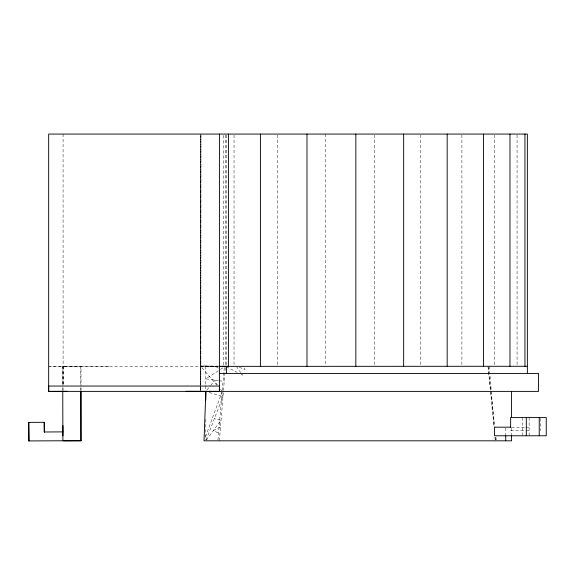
<?xml version="1.0" encoding="UTF-8"?>
<svg xmlns="http://www.w3.org/2000/svg" width="575" height="575" viewBox="0 0 575 575"><rect width="100%" height="100%" fill="white"/><g stroke="black" fill="none" stroke-linecap="round" stroke-linejoin="round"><path stroke-width="0.43" stroke-dasharray="2.88 2.16" d="M200.783 391.388L200.783 387.802M200.783 386.903L200.862 134.967M200.891 134.068L200.891 365.959L200.768 385.113L200.869 134.068L200.445 385.063M223.287 365.06L223.287 134.967M200.438 390.411L200.445 387.737M219.413 440.817L225.364 367.173M217.961 439.94L222.13 392.272M222.288 390.518L224.408 366.282M205.562 436.633L221.9 392.222M206.13 440.004L222.92 396.649L221.037 392.725M206.317 440.134L220.965 420.239L214.367 418.737M206.892 390.066L210.134 386.098M210.673 385.437L215 380.147L217.264 384.862M218.327 370.832L205.814 378.832L218.335 380.628M220.534 369.416L222.985 367.849L221.555 367.224M220.405 427.024L213.39 430.531L219.909 433.924M218.536 366.124L200.891 365.959L218.543 366.368M62.919 385.106L62.912 366.297L219.413 366.282M62.912 366.297L64.299 366.289L49.515 366.282M48.667 366.368L80.996 366.325L81.003 386.026M511.491 427.189L525.112 427.189M525.909 427.189L529.129 427.189M510.629 430.618L525.112 430.618M525.909 430.618L529.129 430.618M216.998 385.279L200.797 366.282L215.359 366.282L218.313 368.079M108.862 366.289L62.754 366.297L62.754 385.969M204.513 366.117L218.536 366.275M200.459 366.282L200.776 366.282M219.168 380.751L224.178 381.469M209.235 392.438L222.92 396.649M239.229 367.339L245.115 369.459L242.643 366.282M226.219 366.685L237.166 372.377M241.076 374.404L242.643 375.216L241.177 373.153M220.469 389.354L222.209 391.388M236.282 366.282L240.688 372.471M488.024 366.282L494.737 426.621M495.923 437.273L496.218 439.933M488.11 367.166L493.939 426.621M494.982 437.273L495.334 440.817M489.239 366.282L494.169 426.621M495.039 437.273L495.262 439.933M63.092 387.751L63.113 391.309M81.003 387.787L81.017 390.425M80.831 387.694L80.838 390.332M80.816 366.232L80.823 385.034M63.372 366.297L63.387 385.099M540.543 418.456L540.543 430.618M529.129 417.587L529.129 435.764M522.697 417.587L522.697 435.764M517.062 134.967L517.062 365.384M511.57 428.044L511.57 434.901M505.734 428.044L505.734 434.901M494.737 134.967L494.737 365.384M461.897 134.967L461.897 365.384M420.799 134.967L420.799 365.384M374.232 134.967L374.232 365.384M325.378 134.068L325.378 365.384M277.56 134.967L277.56 365.384M234.039 134.967L234.039 365.384M226.514 134.967L226.514 365.384M225.601 134.967L225.601 365.384M205.814 366.275L205.814 385.106M205.814 386.005L205.814 390.49M205.814 419.34L205.814 439.925M63.078 134.068L63.085 385.969M62.754 387.751L62.754 390.418M200.761 386.005L200.754 390.49L200.776 386.005"/><path stroke-width="0.86" d="M219.413 134.068L219.413 391.388L219.413 386.048L48.667 386.048L48.717 391.388L538.531 391.388L538.531 373.419L219.413 373.419M62.754 391.309L62.898 440.702L80.974 440.709L81.017 391.309M228.412 134.068L228.412 366.311L219.413 366.368L527.368 366.282M28.75 422.395L28.937 440.932L28.75 422.395L44.246 422.294L44.304 431.997L44.246 422.294M44.232 431.997L63.013 431.875L62.97 425.608M28.879 440.924L81.147 440.694L63.228 440.716M67.059 391.287L48.667 391.388L48.667 134.068L527.368 134.068L527.368 373.419M510.737 427.189L494.543 427.189L494.543 435.764L546.25 435.764L546.25 417.587L510.629 417.587L510.629 427.189M186.149 391.287L219.398 391.388M62.934 431.875L62.962 435.814M80.838 391.216L80.974 440.709M539.235 417.587L539.235 435.764M526.312 417.587L526.312 435.764M524.946 134.068L524.946 366.282M511.57 391.388L511.57 417.342M511.57 435.764L511.57 440.817L204.024 440.817L205.857 391.388L205.814 400.035M509.96 134.068L509.96 366.282M505.734 435.764L505.734 440.817M483.431 134.068L483.431 366.282M447.177 134.068L447.177 366.282M403.65 134.068L403.65 366.282M355.832 134.068L355.832 366.282M306.978 134.068L306.978 366.282M260.41 134.068L260.41 366.282M226.514 366.368L226.514 373.419"/></g></svg>
